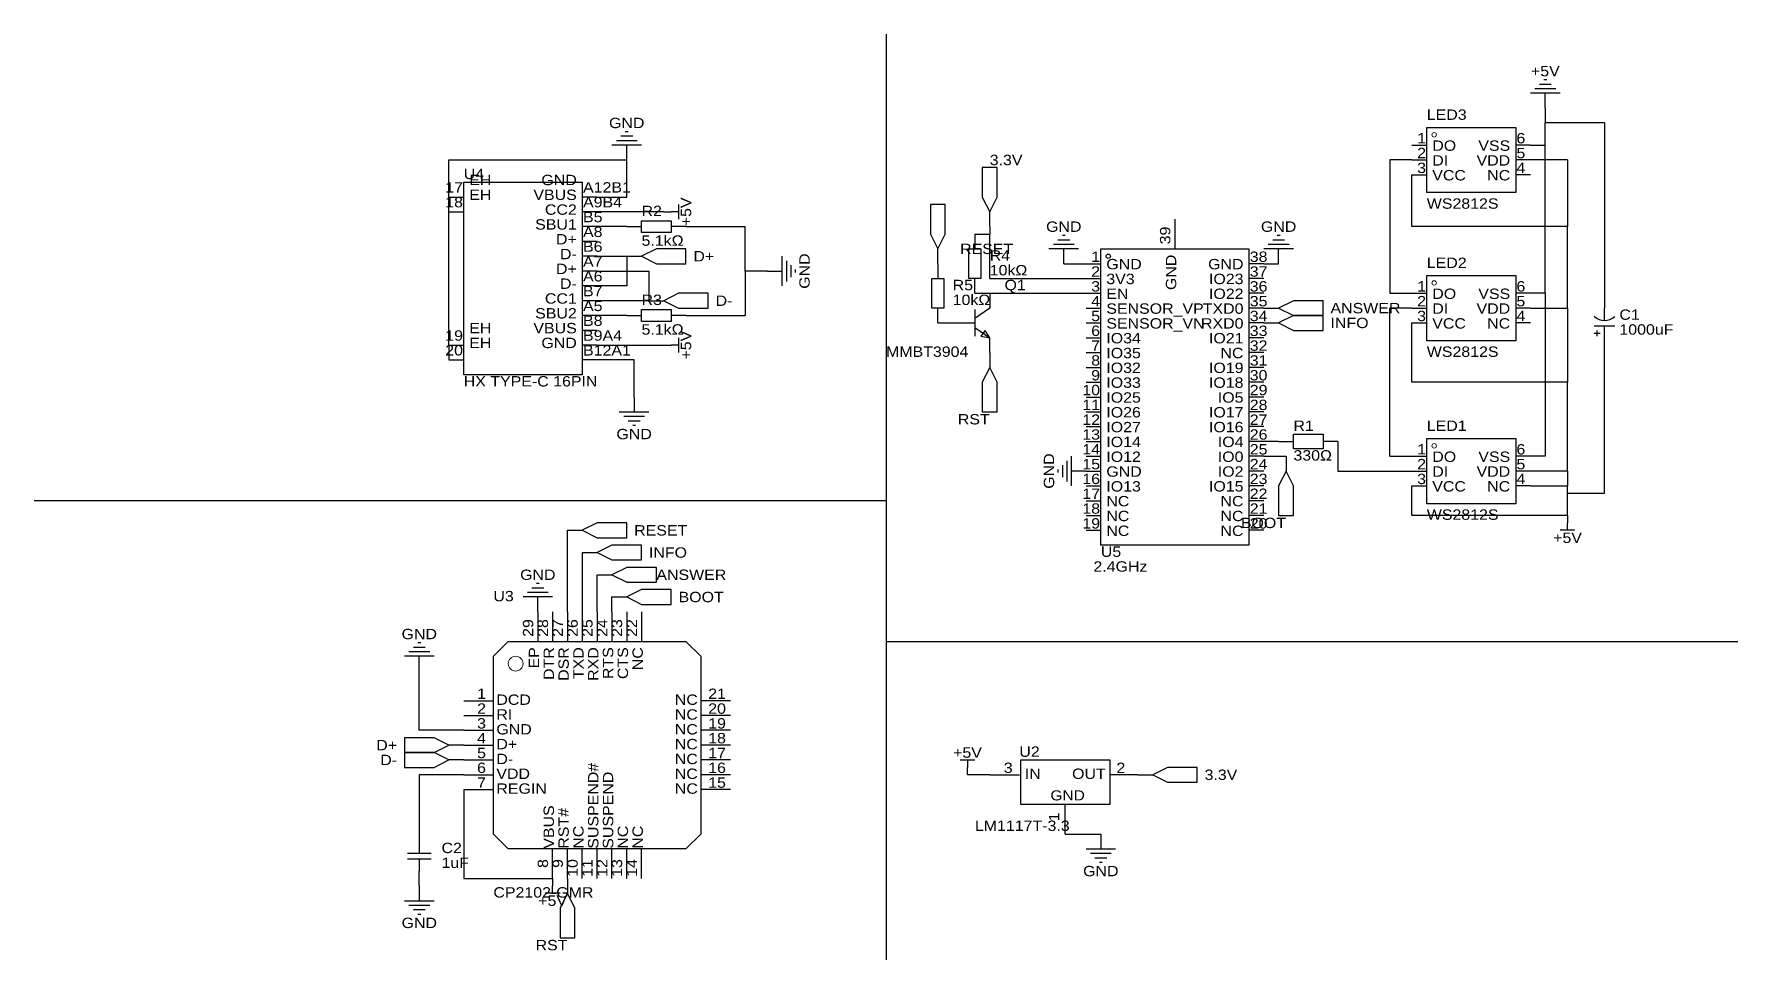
# Model space of a CAD drawing. Header units: millimetres. Extents: x 3 to 295, y 48 to 207.
import ezdxf
from ezdxf.enums import TextEntityAlignment as Align

# ---------------------------------------------------------------- set-up
doc = ezdxf.new("R2010")
doc.units = ezdxf.units.MM
doc.header["$MEASUREMENT"] = 0
doc.styles.get("Standard").update_dxf_attribs({"font": 'arial.ttf'})

msp = doc.modelspace()

# ---------------------------------------------------------------- linework, layer by layer
at = {"color": 1, "true_color": 0x000000}
for points in [[(148.59, 207.01), (148.59, 48.26)], [(148.59, 127), (2.54, 127)], [(148.59, 102.87), (294.64, 102.87)]]:
    msp.add_lwpolyline(points, dxfattribs=at)
at = {"color": 1, "true_color": 0xa00000}
for points in [[(261.87, 199.14), (261.37, 199.14)], [(264.16, 196.85), (259.08, 196.85)], [(263.4, 197.61), (259.84, 197.61)], [(262.64, 198.37), (260.6, 198.37)], [(104.39, 190.25), (103.89, 190.25)], [(106.68, 187.96), (101.6, 187.96)], [(105.92, 188.72), (102.36, 188.72)], [(105.16, 189.48), (103.12, 189.48)], [(113.03, 176.53), (111.76, 176.53)], [(113.03, 177.8), (113.03, 175.26)], [(179.32, 172.47), (178.82, 172.47)], [(216.15, 172.47), (215.65, 172.47)], [(181.61, 170.18), (176.53, 170.18)], [(180.85, 170.94), (177.29, 170.94)], [(180.09, 171.7), (178.05, 171.7)], [(218.44, 170.18), (213.36, 170.18)], [(217.68, 170.94), (214.12, 170.94)], [(216.92, 171.7), (214.88, 171.7)], [(130.81, 163.83), (130.81, 168.91)], [(131.57, 164.59), (131.57, 168.15)], [(132.33, 165.35), (132.33, 167.39)], [(133.1, 166.12), (133.1, 166.62)], [(166.37, 160.02), (163.83, 158.24)], [(163.83, 159.77), (163.83, 155.19)], [(271.78, 157.99), (271.78, 160.02)], [(113.03, 154.94), (113.03, 152.4)], [(163.83, 156.72), (166.37, 154.94)], [(270, 156.97), (273.56, 156.97)], [(270, 155.7), (271.02, 155.7)], [(270.51, 155.19), (270.51, 156.21)], [(271.78, 154.94), (271.78, 156.97)], [(113.03, 153.67), (111.76, 153.67)], [(102.87, 142.24), (107.95, 142.24)], [(103.63, 141.48), (107.19, 141.48)], [(104.39, 140.72), (106.43, 140.72)], [(105.16, 139.95), (105.66, 139.95)], [(180.34, 134.62), (180.34, 129.54)], [(178.05, 132.33), (178.05, 131.83)], [(178.82, 133.1), (178.82, 131.06)], [(179.58, 133.86), (179.58, 130.3)], [(265.43, 121.92), (265.43, 123.19)], [(266.7, 121.92), (264.16, 121.92)], [(90.68, 111.25), (87.12, 111.25)], [(89.92, 112.01), (87.88, 112.01)], [(89.15, 112.78), (88.65, 112.78)], [(91.44, 110.49), (86.36, 110.49)], [(68.83, 102.62), (68.33, 102.62)], [(71.12, 100.33), (66.04, 100.33)], [(70.36, 101.09), (66.8, 101.09)], [(69.6, 101.85), (67.56, 101.85)], [(161.29, 82.55), (163.83, 82.55)], [(162.56, 82.55), (162.56, 81.28)], [(68.58, 68.58), (68.58, 66.55)], [(182.88, 67.31), (187.96, 67.31)], [(66.55, 66.55), (70.61, 66.55)], [(70.61, 65.53), (66.55, 65.53)], [(68.58, 65.53), (68.58, 63.5)], [(183.64, 66.55), (187.2, 66.55)], [(184.4, 65.79), (186.44, 65.79)], [(185.17, 65.02), (185.67, 65.02)], [(66.04, 58.42), (71.12, 58.42)], [(92.71, 59.69), (90.17, 59.69)], [(91.44, 59.69), (91.44, 60.96)], [(66.8, 57.66), (70.36, 57.66)], [(67.56, 56.9), (69.6, 56.9)], [(68.33, 56.13), (68.83, 56.13)]]:
    msp.add_lwpolyline(points, dxfattribs=at)
at = {"color": 1, "true_color": 0x880000}
for points in [[(261.62, 194.31), (261.62, 196.85)], [(104.14, 185.42), (104.14, 187.96)], [(238.76, 187.96), (241.3, 187.96)], [(259.08, 187.96), (256.54, 187.96)], [(238.76, 185.42), (241.3, 185.42)], [(259.08, 185.42), (256.54, 185.42)], [(238.76, 182.88), (241.3, 182.88)], [(259.08, 182.88), (256.54, 182.88)], [(73.66, 179.07), (76.2, 179.07)], [(99.06, 179.07), (96.52, 179.07)], [(73.66, 176.53), (76.2, 176.53)], [(99.06, 176.53), (96.52, 176.53)], [(110.49, 176.53), (111.76, 176.53)], [(166.37, 173.99), (166.37, 176.53)], [(198.12, 175.26), (198.12, 170.18)], [(99.06, 173.99), (96.52, 173.99)], [(104.14, 173.99), (106.68, 173.99)], [(114.3, 173.99), (111.76, 173.99)], [(163.83, 172.72), (163.83, 170.18)], [(99.06, 171.45), (96.52, 171.45)], [(157.48, 167.64), (157.48, 170.18)], [(179.07, 167.64), (179.07, 170.18)], [(215.9, 167.64), (215.9, 170.18)], [(99.06, 168.91), (96.52, 168.91)], [(104.14, 168.91), (106.68, 168.91)], [(157.48, 167.64), (157.48, 165.1)], [(182.88, 167.64), (185.42, 167.64)], [(213.36, 167.64), (210.82, 167.64)], [(99.06, 166.37), (96.52, 166.37)], [(99.06, 163.83), (96.52, 163.83)], [(128.27, 166.37), (130.81, 166.37)], [(163.83, 162.56), (163.83, 165.1)], [(182.88, 165.1), (185.42, 165.1)], [(213.36, 165.1), (210.82, 165.1)], [(99.06, 161.29), (96.52, 161.29)], [(107.95, 161.29), (110.49, 161.29)], [(166.37, 162.56), (166.37, 160.02)], [(182.88, 162.56), (185.42, 162.56)], [(213.36, 162.56), (210.82, 162.56)], [(238.76, 162.56), (241.3, 162.56)], [(259.08, 162.56), (256.54, 162.56)], [(271.78, 162.56), (271.78, 160.02)], [(99.06, 158.75), (96.52, 158.75)], [(104.14, 158.75), (106.68, 158.75)], [(114.3, 158.75), (111.76, 158.75)], [(157.48, 157.48), (157.48, 160.02)], [(182.88, 160.02), (185.42, 160.02)], [(213.36, 160.02), (210.82, 160.02)], [(213.36, 160.02), (215.9, 160.02)], [(238.76, 160.02), (241.3, 160.02)], [(259.08, 160.02), (256.54, 160.02)], [(99.06, 156.21), (96.52, 156.21)], [(161.29, 157.48), (163.83, 157.48)], [(166.37, 152.4), (166.37, 154.94)], [(182.88, 157.48), (185.42, 157.48)], [(182.88, 154.94), (185.42, 154.94)], [(213.36, 157.48), (210.82, 157.48)], [(213.36, 154.94), (210.82, 154.94)], [(213.36, 157.48), (215.9, 157.48)], [(238.76, 157.48), (241.3, 157.48)], [(259.08, 157.48), (256.54, 157.48)], [(271.78, 152.4), (271.78, 154.94)], [(73.66, 153.67), (76.2, 153.67)], [(99.06, 153.67), (96.52, 153.67)], [(110.49, 153.67), (111.76, 153.67)], [(166.37, 152.4), (166.37, 149.86)], [(182.88, 152.4), (185.42, 152.4)], [(213.36, 152.4), (210.82, 152.4)], [(73.66, 151.13), (76.2, 151.13)], [(99.06, 151.13), (96.52, 151.13)], [(182.88, 149.86), (185.42, 149.86)], [(213.36, 149.86), (210.82, 149.86)], [(182.88, 147.32), (185.42, 147.32)], [(213.36, 147.32), (210.82, 147.32)], [(105.41, 144.78), (105.41, 142.24)], [(182.88, 144.78), (185.42, 144.78)], [(213.36, 144.78), (210.82, 144.78)], [(182.88, 142.24), (185.42, 142.24)], [(213.36, 142.24), (210.82, 142.24)], [(182.88, 139.7), (185.42, 139.7)], [(213.36, 139.7), (210.82, 139.7)], [(182.88, 137.16), (185.42, 137.16)], [(182.88, 134.62), (185.42, 134.62)], [(213.36, 137.16), (210.82, 137.16)], [(213.36, 134.62), (210.82, 134.62)], [(215.9, 137.16), (218.44, 137.16)], [(217.17, 134.62), (217.17, 132.08)], [(226.06, 137.16), (223.52, 137.16)], [(238.76, 134.62), (241.3, 134.62)], [(259.08, 134.62), (256.54, 134.62)], [(182.88, 132.08), (180.34, 132.08)], [(182.88, 132.08), (185.42, 132.08)], [(213.36, 132.08), (210.82, 132.08)], [(238.76, 132.08), (241.3, 132.08)], [(259.08, 132.08), (256.54, 132.08)], [(182.88, 129.54), (185.42, 129.54)], [(213.36, 129.54), (210.82, 129.54)], [(238.76, 129.54), (241.3, 129.54)], [(259.08, 129.54), (256.54, 129.54)], [(182.88, 127), (185.42, 127)], [(213.36, 127), (210.82, 127)], [(182.88, 124.46), (185.42, 124.46)], [(213.36, 124.46), (210.82, 124.46)], [(265.43, 124.46), (265.43, 123.19)], [(93.98, 121.92), (96.52, 121.92)], [(182.88, 121.92), (185.42, 121.92)], [(213.36, 121.92), (210.82, 121.92)], [(96.52, 118.11), (99.06, 118.11)], [(99.06, 114.3), (101.6, 114.3)], [(88.9, 107.95), (88.9, 110.49)], [(101.6, 110.49), (104.14, 110.49)], [(88.9, 107.95), (88.9, 102.87)], [(91.44, 107.95), (91.44, 102.87)], [(93.98, 107.95), (93.98, 102.87)], [(96.52, 107.95), (96.52, 102.87)], [(99.06, 107.95), (99.06, 102.87)], [(101.6, 107.95), (101.6, 102.87)], [(104.14, 107.95), (104.14, 102.87)], [(106.68, 107.95), (106.68, 102.87)], [(68.58, 97.79), (68.58, 100.33)], [(76.2, 92.71), (81.28, 92.71)], [(121.92, 92.71), (116.84, 92.71)], [(76.2, 90.17), (81.28, 90.17)], [(76.2, 87.63), (81.28, 87.63)], [(121.92, 90.17), (116.84, 90.17)], [(121.92, 87.63), (116.84, 87.63)], [(76.2, 85.09), (73.66, 85.09)], [(76.2, 85.09), (81.28, 85.09)], [(121.92, 85.09), (116.84, 85.09)], [(76.2, 82.55), (73.66, 82.55)], [(76.2, 82.55), (81.28, 82.55)], [(121.92, 82.55), (116.84, 82.55)], [(76.2, 80.01), (81.28, 80.01)], [(121.92, 80.01), (116.84, 80.01)], [(162.56, 80.01), (162.56, 81.28)], [(166.37, 80.01), (171.45, 80.01)], [(191.77, 80.01), (186.94, 80.01)], [(191.77, 80.01), (194.31, 80.01)], [(76.2, 77.47), (81.28, 77.47)], [(121.92, 77.47), (116.84, 77.47)], [(179.32, 69.85), (179.32, 74.93)], [(68.58, 71.12), (68.58, 68.58)], [(91.44, 62.23), (91.44, 67.31)], [(93.98, 62.23), (93.98, 67.31)], [(96.52, 62.23), (96.52, 67.31)], [(99.06, 62.23), (99.06, 67.31)], [(101.6, 62.23), (101.6, 67.31)], [(104.14, 62.23), (104.14, 67.31)], [(106.68, 62.23), (106.68, 67.31)], [(185.42, 69.85), (185.42, 67.31)], [(68.58, 60.96), (68.58, 63.5)], [(91.44, 62.23), (91.44, 60.96)], [(93.98, 62.23), (93.98, 59.69)], [(68.58, 60.96), (68.58, 58.42)]]:
    msp.add_lwpolyline(points, dxfattribs=at)
at = {"color": 1, "true_color": 0x008800}
for points in [[(261.62, 194.31), (261.62, 191.77)], [(261.62, 187.96), (261.62, 191.77)], [(271.78, 191.77), (261.62, 191.77)], [(271.78, 191.77), (271.78, 162.56)], [(259.08, 187.96), (261.62, 187.96)], [(261.62, 162.56), (261.62, 187.96)], [(73.66, 185.42), (104.14, 185.42)], [(73.66, 179.07), (73.66, 185.42)], [(104.14, 179.07), (104.14, 185.42)], [(238.76, 185.42), (234.95, 185.42)], [(234.95, 185.42), (234.95, 162.56)], [(265.43, 185.42), (259.08, 185.42)], [(265.43, 185.42), (265.43, 173.99)], [(238.76, 173.99), (238.76, 182.88)], [(73.66, 176.53), (73.66, 179.07)], [(99.06, 179.07), (104.14, 179.07)], [(73.66, 153.67), (73.66, 176.53)], [(110.49, 176.53), (99.06, 176.53)], [(104.14, 173.99), (99.06, 173.99)], [(114.3, 173.99), (124.46, 173.99)], [(124.46, 166.37), (124.46, 173.99)], [(163.83, 172.72), (166.37, 172.72)], [(166.37, 173.99), (166.37, 172.72)], [(166.37, 165.1), (166.37, 172.72)], [(265.43, 173.99), (238.76, 173.99)], [(265.43, 160.02), (265.43, 173.99)], [(99.06, 168.91), (104.14, 168.91)], [(104.14, 168.91), (104.14, 163.83)], [(179.07, 167.64), (182.88, 167.64)], [(213.36, 167.64), (215.9, 167.64)], [(99.06, 166.37), (107.95, 166.37)], [(104.14, 163.83), (99.06, 163.83)], [(107.95, 166.37), (107.95, 161.29)], [(124.46, 166.37), (124.46, 158.75)], [(128.27, 166.37), (124.46, 166.37)], [(166.37, 165.1), (182.88, 165.1)], [(107.95, 161.29), (99.06, 161.29)], [(163.83, 162.56), (166.37, 162.56)], [(166.37, 162.56), (182.88, 162.56)], [(234.95, 162.56), (238.76, 162.56)], [(261.62, 162.56), (259.08, 162.56)], [(261.62, 162.56), (261.62, 134.62)], [(104.14, 158.75), (99.06, 158.75)], [(114.3, 158.75), (124.46, 158.75)], [(238.76, 160.02), (234.95, 160.02)], [(234.95, 134.62), (234.95, 160.02)], [(259.08, 160.02), (265.43, 160.02)], [(265.43, 160.02), (265.43, 147.32)], [(157.48, 157.48), (161.29, 157.48)], [(238.76, 147.32), (238.76, 157.48)], [(73.66, 153.67), (73.66, 151.13)], [(99.06, 153.67), (110.49, 153.67)], [(271.78, 128.27), (271.78, 152.4)], [(105.41, 151.13), (99.06, 151.13)], [(105.41, 144.78), (105.41, 151.13)], [(265.43, 147.32), (238.76, 147.32)], [(265.43, 132.08), (265.43, 147.32)], [(215.9, 137.16), (213.36, 137.16)], [(213.36, 134.62), (217.17, 134.62)], [(226.06, 137.16), (226.06, 132.08)], [(234.95, 134.62), (238.76, 134.62)], [(261.62, 134.62), (259.08, 134.62)], [(226.06, 132.08), (238.76, 132.08)], [(265.43, 132.08), (259.08, 132.08)], [(265.43, 132.08), (265.43, 129.54)], [(238.76, 124.46), (238.76, 129.54)], [(259.08, 129.54), (265.43, 129.54)], [(265.43, 128.27), (265.43, 129.54)], [(265.43, 128.27), (271.78, 128.27)], [(265.43, 124.46), (265.43, 128.27)], [(265.43, 124.46), (238.76, 124.46)], [(93.98, 107.95), (93.98, 121.92)], [(96.52, 118.11), (96.52, 107.95)], [(99.06, 107.95), (99.06, 114.3)], [(101.6, 107.95), (101.6, 110.49)], [(68.58, 87.63), (68.58, 97.79)], [(76.2, 87.63), (68.58, 87.63)], [(68.58, 80.01), (68.58, 71.12)], [(76.2, 80.01), (68.58, 80.01)], [(166.37, 80.01), (162.56, 80.01)], [(76.2, 77.47), (76.2, 62.23)], [(179.32, 69.85), (185.42, 69.85)], [(76.2, 62.23), (91.44, 62.23)]]:
    msp.add_lwpolyline(points, dxfattribs=at)
at = {"color": 1, "true_color": 0xa00000}
for points in [[(241.3, 191.01), (256.54, 191.01), (256.54, 179.83), (241.3, 179.83)], [(166.37, 176.53), (167.64, 179.07), (167.64, 184.15), (165.1, 184.15), (165.1, 179.07)], [(96.52, 148.59), (76.2, 148.59), (76.2, 181.61), (96.52, 181.61)], [(157.48, 170.18), (158.75, 172.72), (158.75, 177.8), (156.21, 177.8), (156.21, 172.72)], [(106.68, 175.01), (111.76, 175.01), (111.76, 172.97), (106.68, 172.97)], [(106.68, 168.91), (109.22, 167.64), (114.3, 167.64), (114.3, 170.18), (109.22, 170.18)], [(162.81, 165.1), (162.81, 170.18), (164.85, 170.18), (164.85, 165.1)], [(185.42, 170.18), (210.82, 170.18), (210.82, 119.38), (185.42, 119.38)], [(156.46, 160.02), (156.46, 165.1), (158.5, 165.1), (158.5, 160.02)], [(241.3, 165.61), (256.54, 165.61), (256.54, 154.43), (241.3, 154.43)], [(110.49, 161.29), (113.03, 160.02), (118.11, 160.02), (118.11, 162.56), (113.03, 162.56)], [(215.9, 160.02), (218.44, 158.75), (223.52, 158.75), (223.52, 161.29), (218.44, 161.29)], [(106.68, 159.77), (111.76, 159.77), (111.76, 157.73), (106.68, 157.73)], [(215.9, 157.48), (218.44, 156.21), (223.52, 156.21), (223.52, 158.75), (218.44, 158.75)], [(166.37, 154.94), (165.61, 156.21), (164.85, 155.19)], [(166.37, 149.86), (165.1, 147.32), (165.1, 142.24), (167.64, 142.24), (167.64, 147.32)], [(218.44, 138.43), (223.52, 138.43), (223.52, 135.89), (218.44, 135.89)], [(241.3, 137.67), (256.54, 137.67), (256.54, 126.49), (241.3, 126.49)], [(217.17, 132.08), (215.9, 129.54), (215.9, 124.46), (218.44, 124.46), (218.44, 129.54)], [(96.52, 121.92), (99.06, 120.65), (104.14, 120.65), (104.14, 123.19), (99.06, 123.19)], [(99.06, 118.11), (101.6, 116.84), (106.68, 116.84), (106.68, 119.38), (101.6, 119.38)], [(101.6, 114.3), (104.14, 113.03), (109.22, 113.03), (109.22, 115.57), (104.14, 115.57)], [(104.14, 110.49), (106.68, 109.22), (111.76, 109.22), (111.76, 111.76), (106.68, 111.76)], [(83.82, 102.87), (114.3, 102.87), (116.84, 100.33), (116.84, 69.85), (114.3, 67.31), (83.82, 67.31), (81.28, 69.85), (81.28, 100.33)], [(73.66, 85.09), (71.12, 86.36), (66.04, 86.36), (66.04, 83.82), (71.12, 83.82)], [(73.66, 82.55), (71.12, 83.82), (66.04, 83.82), (66.04, 81.28), (71.12, 81.28)], [(171.7, 82.55), (186.94, 82.55), (186.94, 74.93), (171.7, 74.93)], [(194.31, 80.01), (196.85, 78.74), (201.93, 78.74), (201.93, 81.28), (196.85, 81.28)], [(93.98, 59.69), (92.71, 57.15), (92.71, 52.07), (95.25, 52.07), (95.25, 57.15)]]:
    msp.add_lwpolyline(points, close=True, dxfattribs=at)
at = {"color": 1, "lineweight": 0, "true_color": 0xa00000}
for centre, radius in [((242.57, 189.74), 0.381), ((242.57, 189.74), 0.381), ((242.57, 164.34), 0.381), ((242.57, 164.34), 0.381), ((242.57, 136.4), 0.381), ((242.57, 136.4), 0.381), ((85.09, 99.06), 1.27)]:
    msp.add_circle(centre, radius, dxfattribs=at)
at = {"color": 1, "true_color": 0xa00000}
msp.add_arc((271.78, 160.44), 2.54, 225.4819, 313.7778, dxfattribs=at)
at = {"true_color": 0x000000}
msp.add_ellipse((186.69, 168.91), major_axis=(0, 0.381), ratio=1, dxfattribs=at)

# ---------------------------------------------------------------- texts
at = {"color": 1, "true_color": 0x000080, "width": 1.1}
for s, p in [('+5V', (261.62, 200.66)), ('GND', (104.14, 191.77)), ('GND', (179.07, 173.99)), ('GND', (215.9, 173.99)), ('GND', (105.41, 138.43)), ('+5V', (265.43, 120.65)), ('GND', (88.9, 114.3)), ('GND', (68.58, 104.14)), ('+5V', (162.56, 83.82)), ('GND', (185.42, 63.5)), ('+5V', (91.44, 58.42)), ('GND', (68.58, 54.61))]:
    msp.add_text(s, height=1.778, dxfattribs=at).set_placement(p, align=Align.MIDDLE_CENTER)
for s, p in [('LED3', (241.3, 191.77)), ('U4', (76.2, 181.61)), ('LED2', (241.3, 166.37)), ('Q1', (168.91, 162.56)), ('C1', (274.32, 157.48)), ('R1', (218.44, 138.43)), ('LED1', (241.3, 138.43)), ('U5', (185.42, 116.84)), ('U3', (81.28, 109.22)), ('U2', (171.45, 82.55)), ('C2', (72.39, 66.04))]:
    msp.add_text(s, height=1.778, dxfattribs=at).set_placement(p, align=Align.BOTTOM_LEFT)
at = {"color": 1, "true_color": 0x000000, "width": 1.1}
for s, height, p in [('1', 1.78, (241.17, 187.73)), ('2', 1.78, (241.17, 185.19)), ('VSS', 1.778, (255.6, 186.46)), ('3', 1.78, (241.17, 182.65)), ('VDD', 1.778, (255.6, 183.92)), ('17', 1.778, (76.07, 179.3)), ('GND', 1.778, (95.58, 180.57)), ('NC', 1.778, (255.6, 181.38)), ('18', 1.778, (76.07, 176.76)), ('VBUS', 1.778, (95.58, 178.03)), ('SBU1', 1.778, (95.58, 172.95)), ('CC2', 1.778, (95.58, 175.49)), ('D+', 1.778, (95.58, 170.41)), ('D-', 1.778, (95.58, 167.87)), ('1', 1.78, (185.29, 167.41)), ('D+', 1.778, (95.58, 165.33)), ('2', 1.78, (185.29, 164.87)), ('GND', 1.778, (209.88, 166.14)), ('D-', 1.778, (95.58, 162.79)), ('3', 1.78, (185.29, 162.33)), ('IO23', 1.778, (209.88, 163.6)), ('1', 1.78, (241.17, 162.33)), ('CC1', 1.778, (95.58, 160.25)), ('4', 1.78, (185.29, 159.79)), ('TXD0', 1.778, (209.88, 158.52)), ('IO22', 1.778, (209.88, 161.06)), ('2', 1.78, (241.17, 159.79)), ('VDD', 1.778, (255.6, 158.52)), ('VSS', 1.778, (255.6, 161.06)), ('SBU2', 1.778, (95.58, 157.71)), ('5', 1.78, (185.29, 157.25)), ('RXD0', 1.778, (209.88, 155.98)), ('3', 1.78, (241.17, 157.25)), ('NC', 1.778, (255.6, 155.98)), ('19', 1.778, (76.07, 153.9)), ('VBUS', 1.778, (95.58, 155.17)), ('GND', 1.778, (95.58, 152.63)), ('6', 1.78, (185.29, 154.71)), ('IO21', 1.778, (209.88, 153.44)), ('20', 1.778, (76.07, 151.36)), ('8', 1.78, (185.29, 149.63)), ('7', 1.78, (185.29, 152.17)), ('NC', 1.778, (209.88, 150.9)), ('9', 1.78, (185.29, 147.09)), ('IO19', 1.778, (209.88, 148.36)), ('10', 1.778, (185.29, 144.55)), ('IO18', 1.778, (209.88, 145.82)), ('11', 1.778, (185.29, 142.01)), ('IO5', 1.778, (209.88, 143.28)), ('12', 1.778, (185.29, 139.47)), ('IO17', 1.778, (209.88, 140.74)), ('IO16', 1.778, (209.88, 138.2)), ('13', 1.778, (185.29, 136.93)), ('IO4', 1.778, (209.88, 135.66)), ('14', 1.778, (185.29, 134.39)), ('IO0', 1.778, (209.88, 133.12)), ('1', 1.78, (241.17, 134.39)), ('VSS', 1.778, (255.6, 133.12)), ('15', 1.778, (185.29, 131.85)), ('16', 1.778, (185.29, 129.31)), ('IO2', 1.778, (209.88, 130.58)), ('3', 1.78, (241.17, 129.31)), ('2', 1.78, (241.17, 131.85)), ('VDD', 1.778, (255.6, 130.58)), ('17', 1.778, (185.29, 126.77)), ('IO15', 1.778, (209.88, 128.04)), ('NC', 1.778, (255.6, 128.04)), ('18', 1.778, (185.29, 124.23)), ('NC', 1.778, (209.88, 125.5)), ('19', 1.778, (185.29, 121.69)), ('NC', 1.778, (209.88, 122.96)), ('NC', 1.778, (209.88, 120.42)), ('1', 1.78, (80.01, 92.48)), ('NC', 1.778, (116.33, 91.46)), ('2', 1.78, (80.01, 89.94)), ('NC', 1.778, (116.33, 88.92)), ('3', 1.78, (80.01, 87.4)), ('NC', 1.778, (116.33, 86.38)), ('4', 1.78, (80.01, 84.86)), ('NC', 1.778, (116.33, 83.84)), ('5', 1.78, (80.01, 82.32)), ('6', 1.78, (80.01, 79.78)), ('NC', 1.778, (116.33, 81.3)), ('3', 1.78, (170.31, 79.78)), ('7', 1.78, (80.01, 77.24)), ('NC', 1.778, (116.33, 78.76)), ('OUT', 1.778, (186.26, 78.76)), ('NC', 1.778, (116.33, 76.22))]:
    msp.add_text(s, height=height, dxfattribs=at).set_placement(p, align=Align.BOTTOM_RIGHT)
for s, height, p in [('6', 1.78, (256.67, 187.73)), ('DO', 1.778, (242.24, 186.46)), ('5', 1.78, (256.67, 185.19)), ('DI', 1.778, (242.24, 183.92)), ('4', 1.78, (256.67, 182.65)), ('EH', 1.778, (77.14, 180.57)), ('A12B1', 1.778, (96.65, 179.3)), ('VCC', 1.778, (242.24, 181.38)), ('EH', 1.778, (77.14, 178.03)), ('A9B4', 1.778, (96.65, 176.76)), ('B5', 1.778, (96.65, 174.22)), ('A8', 1.778, (96.65, 171.68)), ('B6', 1.778, (96.65, 169.14)), ('38', 1.778, (210.95, 167.41)), ('A7', 1.778, (96.65, 166.6)), ('GND', 1.778, (186.36, 166.14)), ('37', 1.778, (210.95, 164.87)), ('A6', 1.778, (96.65, 164.06)), ('B7', 1.778, (96.65, 161.52)), ('3V3', 1.778, (186.36, 163.6)), ('36', 1.778, (210.95, 162.33)), ('6', 1.78, (256.67, 162.33)), ('A5', 1.778, (96.65, 158.98)), ('SENSOR_VP', 1.778, (186.36, 158.52)), ('EN', 1.778, (186.36, 161.06)), ('35', 1.778, (210.95, 159.79)), ('DO', 1.778, (242.24, 161.06)), ('DI', 1.778, (242.24, 158.52)), ('5', 1.78, (256.67, 159.79)), ('B8', 1.778, (96.65, 156.44)), ('SENSOR_VN', 1.778, (186.36, 155.98)), ('34', 1.778, (210.95, 157.25)), ('VCC', 1.778, (242.24, 155.98)), ('4', 1.78, (256.67, 157.25)), ('EH', 1.778, (77.14, 155.17)), ('EH', 1.778, (77.14, 152.63)), ('B9A4', 1.778, (96.65, 153.9)), ('IO34', 1.778, (186.36, 153.44)), ('33', 1.778, (210.95, 154.71)), ('B12A1', 1.778, (96.65, 151.36)), ('IO35', 1.778, (186.36, 150.9)), ('32', 1.778, (210.95, 152.17)), ('31', 1.778, (210.95, 149.63)), ('IO32', 1.778, (186.36, 148.36)), ('30', 1.778, (210.95, 147.09)), ('IO33', 1.778, (186.36, 145.82)), ('29', 1.778, (210.95, 144.55)), ('IO25', 1.778, (186.36, 143.28)), ('28', 1.778, (210.95, 142.01)), ('IO26', 1.778, (186.36, 140.74)), ('IO27', 1.778, (186.36, 138.2)), ('27', 1.778, (210.95, 139.47)), ('IO14', 1.778, (186.36, 135.66)), ('26', 1.778, (210.95, 136.93)), ('IO12', 1.778, (186.36, 133.12)), ('25', 1.778, (210.95, 134.39)), ('DO', 1.778, (242.24, 133.12)), ('6', 1.78, (256.67, 134.39)), ('GND', 1.778, (186.36, 130.58)), ('24', 1.778, (210.95, 131.85)), ('23', 1.778, (210.95, 129.31)), ('DI', 1.778, (242.24, 130.58)), ('4', 1.78, (256.67, 129.31)), ('5', 1.78, (256.67, 131.85)), ('IO13', 1.778, (186.36, 128.04)), ('22', 1.778, (210.95, 126.77)), ('VCC', 1.778, (242.24, 128.04)), ('NC', 1.778, (186.36, 125.5)), ('21', 1.778, (210.95, 124.23)), ('NC', 1.778, (186.36, 122.96)), ('NC', 1.778, (186.36, 120.42)), ('20', 1.778, (210.95, 121.69)), ('DCD', 1.778, (81.79, 91.46)), ('21', 1.778, (118.11, 92.48)), ('RI', 1.778, (81.79, 88.92)), ('20', 1.778, (118.11, 89.94)), ('GND', 1.778, (81.79, 86.38)), ('19', 1.778, (118.11, 87.4)), ('D+', 1.778, (81.79, 83.84)), ('18', 1.778, (118.11, 84.86)), ('D-', 1.778, (81.79, 81.3)), ('17', 1.778, (118.11, 82.32)), ('16', 1.778, (118.11, 79.78)), ('2', 1.78, (188.09, 79.78)), ('VDD', 1.778, (81.79, 78.76)), ('15', 1.778, (118.11, 77.24)), ('IN', 1.778, (172.39, 78.76)), ('REGIN', 1.778, (81.79, 76.22)), ('GND', 1.729, (176.78, 75.09))]:
    msp.add_text(s, height=height, dxfattribs=at).set_placement(p, align=Align.BOTTOM_LEFT)
at = {"color": 1, "true_color": 0x000080, "width": 1.1}
for s, p in [('3.3V', (166.37, 185.42)), ('D+', (115.57, 168.91)), ('RESET', (161.29, 170.18)), ('D-', (119.38, 161.29)), ('ANSWER', (224.79, 160.02)), ('INFO', (224.79, 157.48)), ('RESET', (105.41, 121.92)), ('INFO', (107.95, 118.11)), ('ANSWER', (109.22, 114.3)), ('BOOT', (113.03, 110.49)), ('3.3V', (203.2, 80.01))]:
    msp.add_text(s, height=1.778, dxfattribs=at).set_placement(p, align=Align.MIDDLE_LEFT)
for s, p in [('+5V', (114.3, 176.53)), ('GND', (134.62, 166.37)), ('+5V', (114.3, 153.67)), ('GND', (176.53, 132.08))]:
    msp.add_text(s, height=1.778, rotation=90, dxfattribs=at).set_placement(p, align=Align.MIDDLE_CENTER)
at = {"color": 1, "true_color": 0x0000ff, "width": 1.1}
for s, p in [('WS2812S', (241.3, 176.53)), ('R2', (106.68, 175.26)), ('5.1kΩ', (106.68, 170.18)), ('R4', (166.37, 167.64)), ('10kΩ', (166.37, 165.1)), ('R5', (160.02, 162.56)), ('R3', (106.68, 160.02)), ('10kΩ', (160.02, 160.02)), ('5.1kΩ', (106.68, 154.94)), ('1000uF', (274.32, 154.94)), ('MMBT3904', (148.59, 151.13)), ('WS2812S', (241.3, 151.13)), ('HX TYPE-C 16PIN', (76.2, 146.05)), ('330Ω', (218.44, 133.35)), ('WS2812S', (241.3, 123.19)), ('2.4GHz', (184.15, 114.3)), ('LM1117T-3.3', (163.83, 69.85)), ('1uF', (72.39, 63.5)), ('CP2102-GMR', (81.28, 58.42))]:
    msp.add_text(s, height=1.778, dxfattribs=at).set_placement(p, align=Align.BOTTOM_LEFT)
at = {"color": 1, "true_color": 0x000000, "width": 1.1}
for s, p in [('39', (197.87, 170.96)), ('29', (88.65, 103.65)), ('28', (91.19, 103.65)), ('27', (93.73, 103.65)), ('26', (96.27, 103.65)), ('25', (98.81, 103.65)), ('24', (101.35, 103.65)), ('23', (103.89, 103.65)), ('22', (106.43, 103.65)), ('SUSPEND#', (99.82, 67.33)), ('SUSPEND', (102.36, 67.33)), ('VBUS', (92.2, 67.33)), ('RST#', (94.74, 67.33)), ('NC', (97.28, 67.33)), ('NC', (104.9, 67.33)), ('NC', (107.44, 67.33))]:
    msp.add_text(s, height=1.778, rotation=90, dxfattribs=at).set_placement(p, align=Align.BOTTOM_LEFT)
for s, height, p in [('GND', 1.778, (198.88, 169.19)), ('EP', 1.778, (89.66, 101.88)), ('DTR', 1.778, (92.2, 101.88)), ('DSR', 1.778, (94.74, 101.88)), ('TXD', 1.778, (97.28, 101.88)), ('RXD', 1.778, (99.82, 101.88)), ('RTS', 1.778, (102.36, 101.88)), ('CTS', 1.778, (104.9, 101.88)), ('NC', 1.778, (107.44, 101.88)), ('1', 1.78, (178.82, 73.55)), ('8', 1.78, (91.19, 65.55)), ('9', 1.78, (93.73, 65.55)), ('10', 1.778, (96.27, 65.55)), ('11', 1.778, (98.81, 65.55)), ('12', 1.778, (101.35, 65.55)), ('13', 1.778, (103.89, 65.55)), ('14', 1.778, (106.43, 65.55))]:
    msp.add_text(s, height=height, rotation=90, dxfattribs=at).set_placement(p, align=Align.BOTTOM_RIGHT)
at = {"color": 1, "true_color": 0x000080, "width": 1.1}
for s, p in [('RST', (166.37, 140.97)), ('BOOT', (217.17, 123.19)), ('D+', (64.77, 85.09)), ('D-', (64.77, 82.55)), ('RST', (93.98, 50.8))]:
    msp.add_text(s, height=1.778, dxfattribs=at).set_placement(p, align=Align.MIDDLE_RIGHT)

doc.saveas('drawing.dxf')
